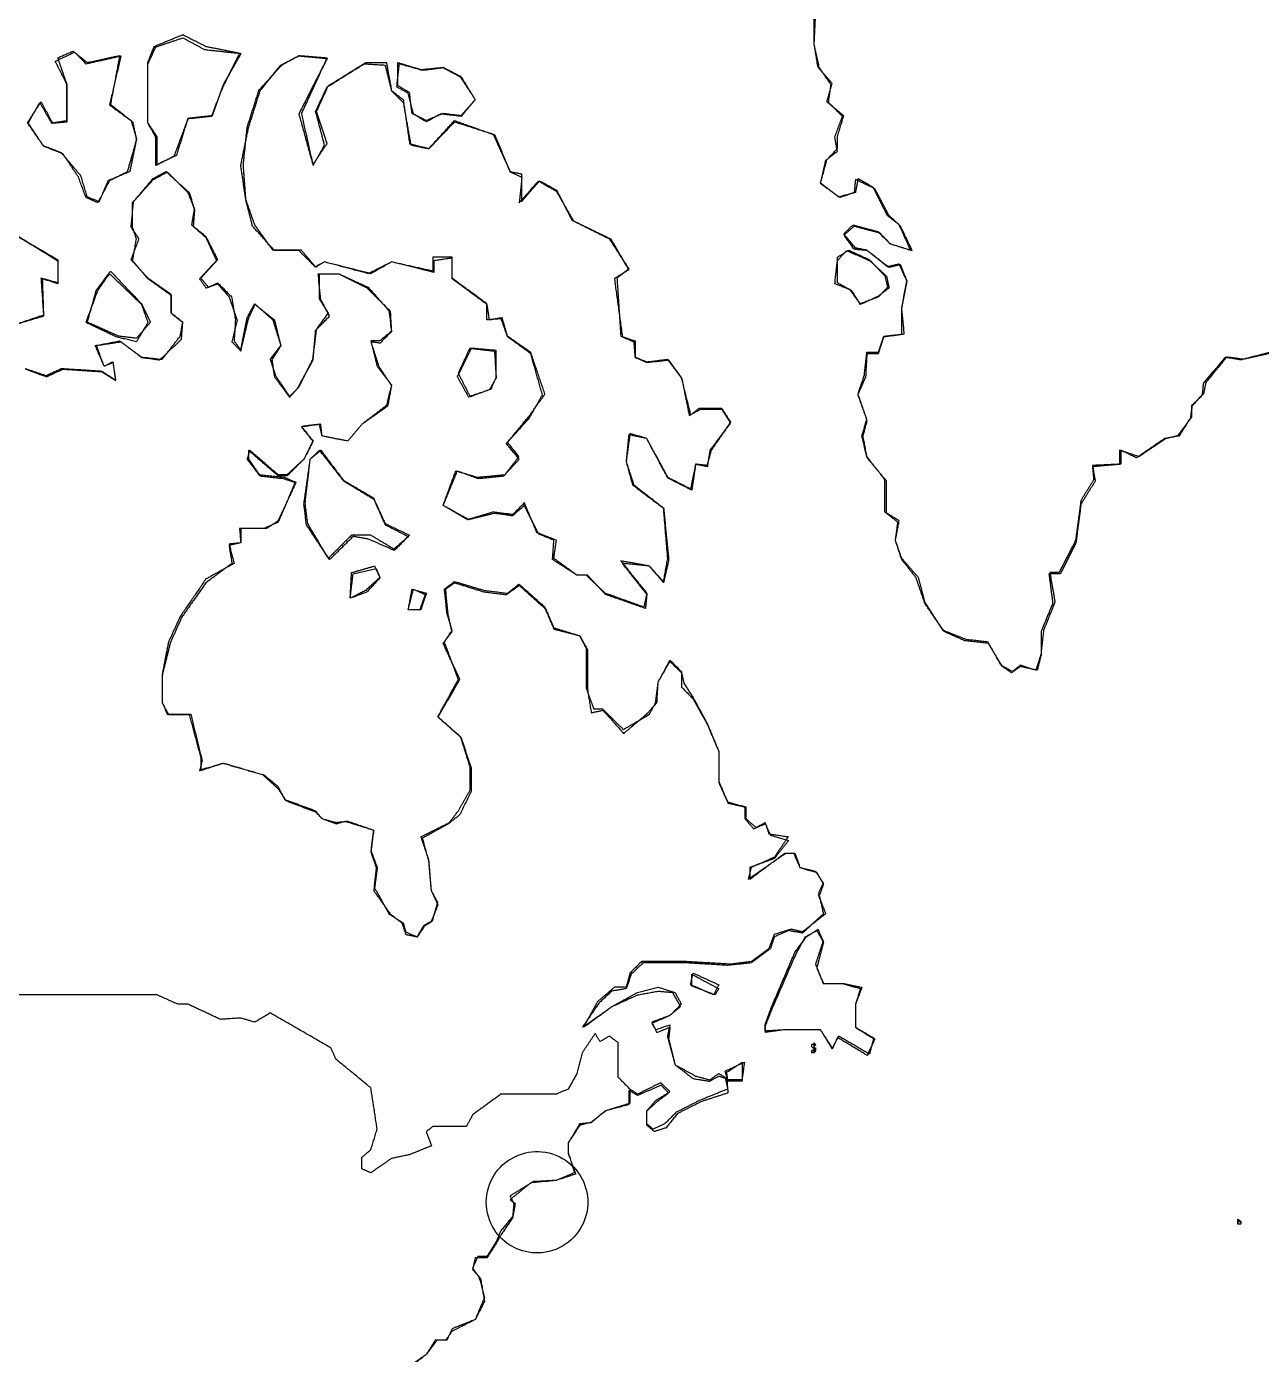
# Model space of a CAD drawing. Header units: millimetres. Extents: x 4 to 525, y -334 to -6.
# Drawn here: x 110.9 to 213.9, y -190 to -79.2 of the extents above; entities that cross this region are included whole.
import ezdxf

# ---------------------------------------------------------------- set-up
doc = ezdxf.new("R2010")
doc.units = ezdxf.units.MM
for name, color, linetype in [('B_4U1UN', 7, 'CONTINUOUS'), ('boundaries', 7, 'CONTINUOUS'), ('boundaries036', 7, 'CONTINUOUS'), ('boundaries037', 7, 'CONTINUOUS'), ('boundaries039', 7, 'CONTINUOUS'), ('boundaries042', 7, 'CONTINUOUS'), ('boundaries047', 7, 'CONTINUOUS'), ('boundaries050', 7, 'CONTINUOUS'), ('boundaries058', 7, 'CONTINUOUS'), ('boundaries062', 7, 'CONTINUOUS'), ('boundaries063', 7, 'CONTINUOUS'), ('boundaries074', 7, 'CONTINUOUS'), ('boundaries076', 7, 'CONTINUOUS'), ('boundaries080', 7, 'CONTINUOUS'), ('boundaries081', 7, 'CONTINUOUS'), ('boundaries155', 7, 'CONTINUOUS'), ('boundaries170', 7, 'CONTINUOUS'), ('boundaries182', 7, 'CONTINUOUS'), ('boundaries183', 7, 'CONTINUOUS'), ('boundaries202', 7, 'CONTINUOUS'), ('boundaries215', 7, 'CONTINUOUS'), ('boundaries229', 7, 'CONTINUOUS'), ('boundaries312', 7, 'CONTINUOUS'), ('mapOutline195', 7, 'CONTINUOUS'), ('mapOutline202', 7, 'CONTINUOUS'), ('mapOutline203', 7, 'CONTINUOUS'), ('mapOutline206', 7, 'CONTINUOUS'), ('mapOutline208', 7, 'CONTINUOUS'), ('mapOutline236', 7, 'CONTINUOUS'), ('mapOutline237', 7, 'CONTINUOUS'), ('mapOutline239', 7, 'CONTINUOUS'), ('mapOutline241', 7, 'CONTINUOUS'), ('mapOutline246', 7, 'CONTINUOUS'), ('mapOutline248', 7, 'CONTINUOUS'), ('mapOutline252', 7, 'CONTINUOUS'), ('mapOutline255', 7, 'CONTINUOUS'), ('mapOutline260', 7, 'CONTINUOUS'), ('mapOutline263', 7, 'CONTINUOUS'), ('mapOutline265', 7, 'CONTINUOUS'), ('mapOutline266', 7, 'CONTINUOUS'), ('mapOutline303', 7, 'CONTINUOUS')]:
    doc.layers.add(name, color=color, linetype=linetype)

msp = doc.modelspace()

# ---------------------------------------------------------------- linework, layer by layer
at = {"layer": 'B_4U1UN'}
msp.add_open_spline([(157.692, -177.271), (157.693, -176.662), (157.556, -175.964), (157.203, -175.297), (156.856, -174.631), (156.284, -174.01), (155.575, -173.605), (154.869, -173.193), (154.046, -173.008), (153.296, -173.041), (152.541, -173.069), (151.868, -173.299), (151.342, -173.605), (150.814, -173.908), (150.278, -174.376), (149.876, -175.015), (149.473, -175.648), (149.222, -176.454), (149.225, -177.271), (149.222, -178.088), (149.473, -178.893), (149.876, -179.527), (150.278, -180.166), (150.814, -180.634), (151.342, -180.937), (151.868, -181.242), (152.541, -181.473), (153.296, -181.501), (154.046, -181.534), (154.869, -181.348), (155.575, -180.937), (156.284, -180.531), (156.856, -179.911), (157.203, -179.245), (157.556, -178.578), (157.693, -177.88), (157.692, -177.271)], degree=3, knots=[0, 0, 0, 0, 0.523599, 0.523599, 0.523599, 1.0472, 1.0472, 1.0472, 1.5708, 1.5708, 1.5708, 2.0944, 2.0944, 2.0944, 2.61799, 2.61799, 2.61799, 3.14159, 3.14159, 3.14159, 3.66519, 3.66519, 3.66519, 4.18879, 4.18879, 4.18879, 4.71239, 4.71239, 4.71239, 5.23599, 5.23599, 5.23599, 5.75959, 5.75959, 5.75959, 6.28319, 6.28319, 6.28319, 6.28319], dxfattribs=at)
at = {"layer": 'boundaries'}
for points in [[(176.583, -80.6185), (176.689, -78.2902)], [(176.9, -82.55), (176.583, -80.6185)], [(178.091, -83.8994), (176.9, -82.55)], [(177.641, -85.434), (178.091, -83.8994)], [(179.044, -86.5981), (177.641, -85.434)], [(178.514, -88.3444), (179.044, -86.5981)], [(178.514, -89.3233), (178.514, -88.3444)], [(177.641, -90.2758), (178.514, -89.3233)], [(177.112, -92.2073), (177.641, -90.2758)], [(180.234, -91.8369), (180.023, -93.001)], [(181.531, -92.6042), (180.234, -91.8369)], [(178.62, -93.3715), (177.112, -92.2073)], [(180.023, -93.001), (178.62, -93.3715)], [(182.695, -94.9325), (181.531, -92.6042)], [(183.674, -95.6998), (182.695, -94.9325)], [(179.044, -96.4671), (179.811, -95.6998)], [(179.811, -95.6998), (181.954, -96.2819)], [(181.954, -96.2819), (182.906, -97.2608)], [(184.626, -97.8165), (183.674, -95.6998)], [(180.023, -97.6312), (179.044, -96.4671)], [(182.906, -97.2608), (184.626, -97.8165)], [(180.975, -97.8165), (180.023, -97.6312)], [(182.695, -99.1923), (180.975, -97.8165)], [(183.674, -98.9806), (182.695, -99.1923)], [(184.309, -100.356), (183.674, -98.9806)], [(183.885, -102.658), (184.309, -100.356)], [(184.097, -104.801), (183.885, -102.658)], [(181.954, -106.336), (182.377, -104.987)], [(182.377, -104.987), (184.097, -104.801)], [(180.763, -108.267), (180.975, -106.336)], [(180.975, -106.336), (181.954, -106.336)], [(214.63, -106.336), (212.381, -106.918)], [(210.979, -106.733), (209.259, -108.85)], [(212.381, -106.918), (210.979, -106.733)], [(180.234, -109.829), (180.763, -108.267)], [(209.259, -108.85), (209.047, -109.829)], [(180.975, -111.945), (180.234, -109.829)], [(209.047, -109.829), (208.068, -110.781)], [(208.068, -110.781), (208.068, -111.76)], [(208.068, -111.76), (206.878, -113.321)], [(180.552, -113.321), (180.975, -111.945)], [(180.975, -115.041), (180.552, -113.321)], [(205.925, -113.533), (203.676, -115.041)], [(206.878, -113.321), (205.925, -113.533)], [(182.483, -116.972), (180.975, -115.041)], [(203.676, -115.041), (202.062, -114.512)], [(202.062, -114.512), (202.062, -115.676)], [(202.062, -115.676), (199.787, -115.782)], [(199.787, -115.782), (199.893, -116.972)], [(182.483, -119.671), (182.483, -116.972)], [(199.893, -116.972), (198.834, -118.692)], [(183.674, -120.412), (182.483, -119.671)], [(198.834, -118.692), (198.385, -122.026)], [(183.356, -122.026), (183.674, -120.412)], [(183.885, -123.534), (183.356, -122.026)], [(198.385, -122.026), (197.009, -124.725)], [(185.288, -125.148), (183.885, -123.534)], [(185.817, -127.185), (185.288, -125.148)], [(197.009, -124.725), (196.241, -124.725)], [(196.241, -124.725), (196.665, -127.185)], [(187.325, -129.54), (185.817, -127.185)], [(196.665, -127.185), (195.712, -129.54)], [(189.256, -130.307), (187.325, -129.54)], [(195.712, -129.54), (195.501, -131.498)], [(191.082, -130.519), (189.256, -130.307)], [(192.167, -132.45), (191.082, -130.519)], [(195.501, -131.498), (195.077, -132.874)], [(193.119, -132.98), (192.167, -132.45)], [(193.781, -132.45), (193.119, -132.98)], [(195.077, -132.874), (193.781, -132.45)]]:
    msp.add_open_spline(points, degree=1, dxfattribs=at)
at = {"layer": 'boundaries036'}
for points in [[(120.994, -82.1531), (121.523, -80.8037)], [(121.523, -80.8037), (123.904, -79.8248)], [(123.904, -79.8248), (125.836, -80.8037)], [(125.836, -80.8037), (128.746, -81.3858)], [(128.746, -81.3858), (127.238, -84.0846)], [(120.994, -87.1802), (120.994, -82.1531)], [(127.238, -84.0846), (126.365, -86.5981)], [(121.761, -88.3444), (120.994, -87.1802)], [(124.328, -86.8098), (123.375, -89.9054)], [(126.365, -86.5981), (124.328, -86.8098)], [(121.761, -90.6727), (121.761, -88.3444)], [(123.375, -89.9054), (121.761, -90.6727)]]:
    msp.add_open_spline(points, degree=1, dxfattribs=at)
at = {"layer": 'boundaries037'}
for points in [[(113.48, -81.7562), (114.75, -81.2006)], [(114.221, -83.8994), (113.48, -81.7562)], [(114.75, -81.2006), (115.94, -82.1531)], [(115.94, -82.1531), (118.639, -81.571)], [(118.639, -81.571), (117.872, -85.6456)], [(114.221, -86.995), (114.221, -83.8994)], [(110.94, -87.1802), (112.077, -85.434)], [(112.077, -85.434), (113.03, -87.1802)], [(117.872, -85.6456), (119.592, -86.995)], [(112.289, -89.1117), (110.94, -87.1802)], [(113.03, -87.1802), (114.221, -86.995)], [(119.592, -86.995), (120.041, -88.5296)], [(120.041, -88.5296), (119.486, -91.2548)], [(113.797, -89.6937), (112.289, -89.1117)], [(115.411, -91.6252), (113.797, -89.6937)], [(115.94, -93.3715), (115.411, -91.6252)], [(119.486, -91.2548), (117.66, -92.0221)], [(117.66, -92.0221), (116.919, -93.7683)], [(116.919, -93.7683), (115.94, -93.3715)]]:
    msp.add_open_spline(points, degree=1, dxfattribs=at)
at = {"layer": 'boundaries039'}
for points in [[(132.186, -82.3383), (133.588, -81.571)], [(133.588, -81.571), (135.943, -81.7562)], [(135.943, -81.7562), (133.8, -86.4129)], [(130.254, -84.4815), (132.186, -82.3383)], [(136.049, -84.0846), (139.171, -82.1531)], [(139.171, -82.1531), (140.891, -82.1531)], [(140.891, -82.1531), (141.314, -84.4815)], [(135.07, -86.2277), (136.049, -84.0846)], [(129.275, -87.5771), (130.254, -84.4815)], [(141.314, -84.4815), (142.293, -85.2487)], [(142.293, -85.2487), (142.822, -88.9265)], [(133.8, -86.4129), (134.752, -90.6727)], [(135.943, -88.9265), (135.07, -86.2277)], [(144.436, -89.3233), (146.579, -86.995)], [(146.579, -86.995), (149.807, -88.1592)], [(128.958, -90.6727), (129.275, -87.5771)], [(149.807, -88.1592), (151.209, -91.2548)], [(134.752, -90.6727), (135.943, -88.9265)], [(142.822, -88.9265), (144.436, -89.3233)], [(129.17, -93.5831), (128.958, -90.6727)], [(151.209, -91.2548), (152.162, -91.44)], [(152.162, -91.44), (152.162, -93.7683)], [(152.162, -93.7683), (153.67, -92.0221)], [(153.67, -92.0221), (155.072, -92.7894)], [(155.072, -92.7894), (156.369, -95.3029)], [(129.91, -95.6998), (129.17, -93.5831)], [(156.369, -95.3029), (159.491, -96.864)], [(131.419, -97.8165), (129.91, -95.6998)], [(159.491, -96.864), (161.105, -99.3775)], [(133.8, -97.8165), (131.419, -97.8165)], [(134.964, -99.1923), (133.8, -97.8165)], [(146.368, -98.3985), (144.754, -98.3985)], [(144.754, -98.3985), (144.754, -99.5627)], [(146.367, -100.145), (146.367, -98.3985)], [(135.731, -98.7954), (134.964, -99.1923)], [(139.594, -99.7744), (135.731, -98.7954)], [(141.314, -98.7954), (139.594, -99.7744)], [(144.754, -99.5627), (141.314, -98.7954)], [(161.105, -99.3775), (160.126, -100.145)], [(149.278, -102.288), (146.367, -100.145)], [(160.126, -100.145), (160.443, -104.987)], [(149.49, -103.637), (149.278, -102.288)], [(150.548, -103.452), (149.49, -103.637)], [(150.998, -104.987), (150.548, -103.452)], [(152.929, -106.336), (150.998, -104.987)], [(160.443, -104.987), (161.634, -105.384)], [(154.12, -109.829), (152.929, -106.336)], [(161.634, -105.384), (161.634, -106.733)], [(161.634, -106.733), (162.613, -107.13)], [(162.613, -107.13), (164.333, -106.918)], [(164.333, -106.918), (165.497, -108.479)], [(165.497, -108.479), (166.264, -111.575)], [(152.717, -111.76), (154.12, -109.829)], [(150.998, -113.85), (152.717, -111.76)], [(166.264, -111.575), (167.005, -110.993)], [(167.005, -110.993), (168.831, -110.993)], [(168.831, -110.993), (169.598, -112.157)], [(169.598, -112.157), (167.984, -114.512)], [(151.95, -115.041), (150.998, -113.85)], [(161.211, -113.109), (160.893, -115.464)], [(162.613, -113.533), (161.211, -113.109)], [(164.333, -116.761), (162.613, -113.533)], [(150.786, -116.549), (151.95, -115.041)], [(167.984, -114.512), (167.64, -115.782)], [(145.627, -119.115), (146.685, -116.231)], [(146.685, -116.231), (148.511, -116.761)], [(160.893, -115.464), (161.422, -117.396)], [(166.688, -115.676), (166.264, -117.74)], [(167.64, -115.782), (166.688, -115.676)], [(148.511, -116.761), (150.786, -116.549)], [(161.422, -117.396), (163.989, -119.327)], [(166.264, -117.74), (164.333, -116.761)], [(147.664, -120.306), (145.627, -119.115)], [(149.807, -119.671), (147.664, -120.306)], [(151.421, -119.883), (149.807, -119.671)], [(152.4, -118.904), (151.421, -119.883)], [(153.458, -121.391), (152.4, -118.904)], [(163.989, -119.327), (164.333, -123.534)], [(155.072, -122.026), (153.458, -121.391)], [(154.861, -123.534), (155.072, -122.026)], [(156.792, -124.936), (154.861, -123.534)], [(162.825, -124.169), (160.443, -123.746)], [(160.443, -123.746), (162.613, -126.444)], [(164.333, -123.534), (163.989, -125.465)], [(157.559, -124.936), (156.792, -124.936)], [(159.147, -126.444), (157.559, -124.936)], [(163.989, -125.465), (162.825, -124.169)], [(162.375, -127.609), (159.147, -126.444)], [(162.613, -126.444), (162.375, -127.609)]]:
    msp.add_open_spline(points, degree=1, dxfattribs=at)
at = {"layer": 'boundaries042'}
for points in [[(141.843, -82.1531), (143.775, -82.7352)], [(141.843, -84.0846), (141.843, -82.1531)], [(143.775, -82.7352), (145.627, -82.55)], [(145.627, -82.55), (147.108, -83.3173)], [(142.822, -84.6667), (141.843, -84.0846)], [(147.108, -83.3173), (148.299, -85.2487)], [(143.034, -86.4129), (142.822, -84.6667)], [(148.299, -85.2487), (147.108, -86.5981)], [(144.224, -86.995), (143.034, -86.4129)], [(145.627, -86.4129), (144.224, -86.995)], [(147.108, -86.5981), (145.627, -86.4129)]]:
    msp.add_open_spline(points, degree=1, dxfattribs=at)
at = {"layer": 'boundaries047'}
for points in [[(109.194, -96.0967), (113.48, -98.6102)], [(113.48, -98.6102), (113.48, -100.542)], [(113.48, -100.542), (112.077, -100.145)], [(112.077, -100.145), (112.289, -103.24)], [(112.289, -103.24), (109.987, -104.008)]]:
    msp.add_open_spline(points, degree=1, dxfattribs=at)
at = {"layer": 'boundaries050'}
for points in [[(119.803, -93.7683), (121.417, -91.8369)], [(121.417, -91.8369), (122.502, -91.2548)], [(122.502, -91.2548), (124.434, -93.001)], [(124.434, -93.001), (124.857, -94.3504)], [(119.592, -95.885), (119.803, -93.7683)], [(124.857, -94.3504), (124.645, -95.6998)], [(120.253, -96.864), (119.592, -95.885)], [(124.645, -95.6998), (125.836, -96.6788)], [(119.592, -98.6102), (120.253, -96.864)], [(125.836, -96.6788), (126.815, -98.6102)], [(120.994, -100.145), (119.592, -98.6102)], [(126.815, -98.6102), (125.412, -100.145)], [(122.925, -101.494), (120.994, -100.145)], [(122.925, -103.055), (122.925, -101.494)], [(123.904, -103.823), (122.925, -103.055)], [(123.693, -104.987), (123.904, -103.823)], [(122.185, -106.918), (123.693, -104.987)], [(116.708, -105.754), (118.639, -105.384)], [(117.343, -107.5), (116.708, -105.754)], [(118.639, -105.384), (120.465, -106.733)], [(118.084, -107.13), (117.343, -107.5)], [(118.322, -108.664), (118.084, -107.13)], [(120.465, -106.733), (122.185, -106.918)], [(110.755, -107.685), (112.501, -108.268)], [(112.501, -108.268), (113.797, -107.685)], [(113.797, -107.685), (117.131, -107.897)], [(117.131, -107.897), (118.322, -108.664)]]:
    msp.add_open_spline(points, degree=1, dxfattribs=at)
at = {"layer": 'boundaries058'}
for points in [[(178.514, -98.3985), (179.467, -97.8165)], [(178.514, -100.542), (178.514, -98.3985)], [(179.467, -97.8165), (181.187, -98.6102)], [(181.187, -98.6102), (182.483, -99.9596)], [(179.573, -101.124), (178.514, -100.542)], [(182.483, -99.9596), (182.695, -100.912)], [(180.446, -102.288), (179.573, -101.124)], [(181.954, -101.706), (180.446, -102.288)], [(182.695, -100.912), (181.954, -101.706)]]:
    msp.add_open_spline(points, degree=1, dxfattribs=at)
at = {"layer": 'boundaries062'}
for points in [[(116.708, -101.124), (117.872, -99.5627)], [(117.872, -99.5627), (120.465, -102.288)], [(115.94, -103.823), (116.708, -101.124)], [(120.465, -102.288), (121.206, -103.823)], [(118.533, -104.987), (115.94, -103.823)], [(121.206, -103.823), (120.041, -105.172)], [(120.041, -105.172), (118.533, -104.987)]]:
    msp.add_open_spline(points, degree=1, dxfattribs=at)
at = {"layer": 'boundaries063'}
for points in [[(125.412, -100.145), (126.047, -100.912)], [(126.047, -100.912), (126.815, -100.542)], [(126.815, -100.542), (127.979, -101.706)], [(135.308, -101.891), (135.308, -99.7744)], [(135.308, -99.7744), (136.895, -99.7744)], [(136.895, -99.7744), (139.382, -100.912)], [(127.979, -101.706), (128.296, -103.637)], [(136.049, -103.055), (135.308, -101.891)], [(139.382, -100.912), (141.102, -102.87)], [(129.275, -103.452), (129.91, -102.288)], [(129.91, -102.288), (131.419, -103.637)], [(135.07, -104.405), (136.049, -103.055)], [(141.102, -102.87), (141.314, -104.59)], [(128.296, -103.637), (128.191, -105.384)], [(128.746, -106.151), (129.275, -103.452)], [(131.419, -103.637), (132.08, -105.754)], [(134.752, -106.918), (135.07, -104.405)], [(141.314, -104.59), (140.335, -105.384)], [(128.191, -105.384), (128.746, -106.151)], [(132.08, -105.754), (131.207, -106.918)], [(140.335, -105.384), (139.594, -105.384)], [(139.594, -105.384), (140.123, -107.5)], [(131.207, -106.918), (131.63, -108.268)], [(133.588, -109.246), (134.752, -106.918)], [(131.63, -108.268), (132.821, -110.014)], [(140.123, -107.5), (141.314, -109.061)], [(132.821, -110.014), (133.588, -109.246)], [(141.314, -109.061), (140.891, -110.781)], [(140.891, -110.781), (138.853, -112.342)], [(135.308, -112.342), (133.8, -112.527)], [(133.8, -112.527), (134.752, -113.744)], [(135.52, -113.321), (135.308, -112.342)], [(138.853, -112.342), (137.663, -113.744)], [(134.752, -113.744), (134.011, -115.253)], [(137.663, -113.744), (135.52, -113.321)], [(129.487, -114.512), (129.275, -115.253)], [(129.275, -115.253), (130.254, -116.549)], [(131.842, -116.549), (129.487, -114.512)], [(134.011, -115.253), (132.609, -116.549)], [(130.254, -116.549), (132.397, -116.761)], [(132.609, -116.549), (131.842, -116.549)], [(133.35, -117.184), (131.842, -120.412)], [(132.397, -116.761), (133.35, -117.184)], [(131.842, -120.412), (130.889, -121.047)], [(130.889, -121.047), (128.746, -121.047)], [(128.746, -121.047), (128.746, -122.238)], [(128.746, -122.238), (127.767, -122.343)], [(127.767, -122.343), (128.191, -123.957)], [(128.191, -123.957), (125.836, -125.254)], [(125.836, -125.254), (123.693, -128.376)], [(145.733, -126.1), (146.579, -125.465)], [(145.944, -128.058), (145.733, -126.1)], [(146.579, -125.465), (149.066, -126.206)], [(149.066, -126.206), (150.998, -126.444)], [(150.998, -126.444), (151.95, -125.677)], [(151.95, -125.677), (154.12, -127.609)], [(123.693, -128.376), (122.714, -130.519)], [(146.368, -129.54), (145.944, -128.058)], [(154.12, -127.609), (154.861, -129.328)], [(145.733, -130.519), (146.368, -129.54)], [(154.861, -129.328), (157.004, -129.99)], [(122.714, -130.519), (122.185, -133.218)], [(146.897, -133.641), (145.733, -130.519)], [(157.004, -129.99), (157.559, -131.048)], [(157.559, -131.048), (157.559, -134.382)], [(163.565, -133.853), (164.544, -132.027)], [(164.544, -132.027), (165.497, -132.98)], [(165.497, -132.98), (165.709, -133.959)], [(122.185, -133.218), (122.185, -135.573)], [(145.177, -136.763), (146.897, -133.641)], [(163.354, -135.573), (163.565, -133.853)], [(165.709, -133.959), (166.476, -135.149)], [(157.559, -134.382), (158.194, -136.102)], [(166.476, -135.149), (167.64, -137.292)], [(122.185, -135.573), (122.714, -136.551)], [(158.194, -136.102), (158.935, -136.102)], [(158.935, -136.102), (160.655, -137.821)], [(162.825, -136.551), (163.354, -135.573)], [(122.714, -136.551), (124.434, -136.551)], [(124.434, -136.551), (125.412, -140.203)], [(147.108, -138.483), (145.177, -136.763)], [(160.655, -137.821), (162.825, -136.551)], [(167.64, -137.292), (168.619, -139.647)], [(147.876, -140.944), (147.108, -138.483)], [(125.412, -140.203), (125.412, -141.155)], [(125.412, -141.155), (127.344, -140.626)], [(127.344, -140.626), (130.678, -141.605)], [(168.619, -139.647), (168.619, -142.134)], [(130.678, -141.605), (131.842, -142.558)], [(147.876, -142.875), (147.876, -140.944)], [(131.842, -142.558), (132.397, -143.642)], [(146.897, -144.595), (147.876, -142.875)], [(168.619, -142.134), (169.36, -143.854)], [(132.397, -143.642), (134.964, -144.595)], [(169.36, -143.854), (170.868, -144.277)], [(134.964, -144.595), (135.52, -145.256)], [(146.156, -145.574), (146.897, -144.595)], [(170.868, -144.277), (170.868, -145.256)], [(135.52, -145.256), (136.684, -145.574)], [(136.684, -145.574), (137.663, -145.468)], [(137.663, -145.468), (139.806, -146.209)], [(139.806, -146.209), (139.594, -147.929)], [(143.775, -146.764), (146.156, -145.574)], [(170.868, -145.256), (171.741, -145.997)], [(171.741, -145.997), (172.482, -145.574)], [(172.482, -145.574), (172.799, -146.526)], [(144.436, -148.696), (143.775, -146.764)], [(172.799, -146.526), (174.413, -146.764)], [(174.413, -146.764), (173.249, -148.484)], [(139.594, -147.929), (140.123, -149.331)], [(171.08, -150.31), (174.202, -148.14)], [(173.249, -148.484), (171.318, -149.331)], [(174.202, -148.14), (174.969, -148.14)], [(174.969, -148.14), (175.392, -149.331)], [(140.123, -149.331), (139.912, -151.051)], [(144.648, -151.262), (144.436, -148.696)], [(171.318, -149.331), (171.08, -150.31)], [(175.392, -149.331), (176.689, -149.648)], [(176.689, -149.648), (177.324, -150.627)], [(177.324, -150.627), (176.9, -151.58)], [(139.912, -151.051), (141.102, -153.194)], [(145.177, -152.241), (144.648, -151.262)], [(176.9, -151.58), (177.535, -153.194)], [(144.754, -153.749), (145.177, -152.241)], [(141.102, -153.194), (142.293, -153.961)], [(142.293, -153.961), (142.505, -154.702)], [(144.013, -154.173), (144.754, -153.749)], [(177.535, -153.194), (175.604, -154.702)], [(142.505, -154.702), (143.457, -155.125)], [(143.457, -155.125), (144.013, -154.173)], [(173.249, -154.914), (172.799, -156.104)], [(174.651, -154.49), (173.249, -154.914)], [(175.604, -154.702), (174.651, -154.49)], [(172.799, -156.104), (171.318, -157.189)], [(162.163, -157.189), (161.211, -158.141)], [(165.92, -157.189), (162.163, -157.189)], [(169.598, -157.401), (165.92, -157.189)], [(171.318, -157.189), (169.598, -157.401)], [(161.211, -158.141), (160.893, -159.332)], [(159.914, -159.332), (158.512, -160.523)], [(160.893, -159.332), (159.914, -159.332)], [(161.846, -159.755), (163.565, -159.332)], [(163.565, -159.332), (164.968, -159.755)], [(158.512, -160.523), (157.321, -162.666)], [(159.702, -160.946), (161.846, -159.755)], [(164.968, -159.755), (165.497, -160.734)], [(157.321, -162.666), (159.702, -160.946)], [(164.544, -161.687), (163.036, -162.243)], [(165.497, -160.734), (164.544, -161.687)], [(163.036, -162.243), (163.354, -162.878)], [(163.354, -162.878), (164.544, -162.454)], [(164.544, -162.454), (164.333, -163.407)], [(164.333, -163.407), (164.968, -165.788)], [(164.968, -165.788), (166.687, -166.74)], [(163.777, -167.296), (161.846, -168.249)], [(164.544, -168.037), (163.777, -167.296)], [(166.687, -166.74), (167.878, -167.058)], [(167.878, -167.058), (168.619, -166.529)], [(168.619, -166.529), (169.148, -166.846)], [(169.148, -166.846), (169.36, -167.825)], [(161.846, -168.249), (161.211, -167.825)], [(163.354, -168.778), (164.544, -168.037)], [(169.36, -167.825), (167.005, -168.778)], [(162.613, -169.651), (163.354, -168.778)], [(167.005, -168.778), (165.074, -169.757)], [(162.613, -170.736), (162.613, -169.651)], [(165.074, -169.757), (164.095, -170.736)], [(163.142, -171.159), (162.613, -170.736)], [(164.095, -170.736), (163.142, -171.159)]]:
    msp.add_open_spline(points, degree=1, dxfattribs=at)
at = {"layer": 'boundaries074'}
for points in [[(146.897, -108.082), (147.876, -105.966)], [(147.876, -105.966), (150.019, -106.151)], [(150.019, -106.151), (150.019, -108.479)], [(147.876, -110.014), (146.897, -108.082)], [(150.019, -108.479), (149.595, -109.432)], [(149.595, -109.432), (147.876, -110.014)]]:
    msp.add_open_spline(points, degree=1, dxfattribs=at)
at = {"layer": 'boundaries076'}
for points in [[(134.117, -118.904), (134.541, -115.252)], [(134.541, -115.252), (135.308, -114.512)], [(135.308, -114.512), (137.239, -116.972)], [(137.239, -116.972), (139.806, -118.48)], [(139.806, -118.48), (140.785, -120.624)], [(134.329, -120.624), (134.117, -118.904)], [(136.049, -123.534), (134.329, -120.624)], [(140.785, -120.624), (142.822, -121.602)], [(137.98, -121.602), (136.049, -123.534)], [(139.594, -121.602), (137.98, -121.602)], [(141.526, -122.767), (139.594, -121.602)], [(142.822, -121.602), (141.526, -122.767)]]:
    msp.add_open_spline(points, degree=1, dxfattribs=at)
at = {"layer": 'boundaries080'}
for points in [[(137.874, -126.868), (137.98, -124.725)], [(137.98, -124.725), (139.912, -124.169)], [(140.335, -125.148), (139.171, -126.206)], [(139.912, -124.169), (140.335, -125.148)], [(139.171, -126.206), (137.874, -126.868)]]:
    msp.add_open_spline(points, degree=1, dxfattribs=at)
at = {"layer": 'boundaries081'}
for points in [[(142.716, -127.82), (143.034, -126.1)], [(143.034, -126.1), (144.224, -126.444)], [(144.224, -126.444), (143.775, -127.82)], [(143.775, -127.82), (142.716, -127.82)]]:
    msp.add_open_spline(points, degree=1, dxfattribs=at)
at = {"layer": 'boundaries155'}
for points in [[(174.969, -156.422), (175.921, -155.125)], [(175.921, -155.125), (176.9, -154.49)], [(176.9, -154.49), (177.324, -155.469)], [(177.324, -155.469), (176.689, -157.401)], [(173.037, -160.946), (174.969, -156.422)], [(176.689, -157.401), (177.324, -159.015)], [(177.324, -159.015), (179.044, -159.015)], [(179.044, -159.015), (180.552, -159.332)], [(180.552, -159.332), (180.022, -160.734)], [(172.482, -162.454), (173.037, -160.946)], [(180.023, -160.734), (180.023, -162.666)], [(172.482, -162.983), (172.482, -162.454)], [(174.202, -162.877), (172.482, -162.983)], [(177.112, -162.877), (174.202, -162.877)], [(178.091, -164.386), (177.112, -162.877)], [(180.023, -162.666), (181.531, -163.618)], [(178.62, -163.407), (178.091, -164.386)], [(181.187, -164.915), (178.62, -163.407)], [(181.531, -163.618), (181.187, -164.915)]]:
    msp.add_open_spline(points, degree=1, dxfattribs=at)
at = {"layer": 'boundaries170'}
for points in [[(166.264, -159.12), (166.476, -158.141)], [(166.476, -158.141), (168.619, -159.12)], [(168.196, -159.967), (166.264, -159.12)], [(168.619, -159.12), (168.196, -159.967)]]:
    msp.add_open_spline(points, degree=1, dxfattribs=at)
at = {"layer": 'boundaries182'}
for points in [[(123.481, -160.734), (121.761, -159.967)], [(124.328, -160.734), (123.481, -160.734)], [(127.026, -162.004), (124.328, -160.734)], [(131.207, -161.475), (129.91, -162.243)], [(136.26, -164.386), (131.207, -161.475)], [(128.746, -161.899), (127.026, -162.004)], [(129.91, -162.243), (128.746, -161.899)], [(158.3, -163.195), (157.215, -164.809)], [(158.724, -163.856), (158.3, -163.195)], [(159.491, -163.407), (158.724, -163.856)], [(160.232, -163.962), (159.491, -163.407)], [(160.232, -166.846), (160.232, -163.962)], [(136.684, -165.338), (136.26, -164.386)], [(157.215, -164.809), (156.792, -166.529)], [(139.594, -167.719), (136.684, -165.338)], [(156.792, -166.529), (156.051, -167.825)], [(161.211, -167.825), (160.232, -166.846)], [(140.123, -171.159), (139.594, -167.719)], [(150.442, -168.249), (148.087, -169.968)], [(155.072, -168.249), (150.442, -168.249)], [(156.051, -167.825), (155.072, -168.249)], [(148.087, -169.968), (147.558, -170.947)], [(139.594, -172.879), (140.123, -171.159)], [(144.754, -170.947), (144.224, -171.371)], [(144.224, -171.371), (144.648, -172.561)], [(147.558, -170.947), (144.754, -170.947)], [(138.853, -173.514), (139.594, -172.879)], [(144.648, -172.561), (142.822, -173.302)], [(138.853, -174.493), (138.853, -173.514)], [(141.314, -173.62), (139.594, -174.81)], [(142.822, -173.302), (141.314, -173.62)], [(139.594, -174.81), (138.853, -174.493)]]:
    msp.add_open_spline(points, degree=1, dxfattribs=at)
at = {"layer": 'boundaries183'}
msp.add_open_spline([(121.761, -159.967), (82.6823, -159.967)], degree=1, dxfattribs=at)
at = {"layer": 'boundaries202'}
for points in [[(176.583, -163.962), (176.689, -164.174)], [(176.583, -164.174), (176.583, -163.962)], [(176.583, -164.597), (176.371, -164.597)], [(176.371, -164.597), (176.583, -164.597)], [(176.689, -164.174), (176.583, -164.174)], [(176.583, -164.174), (176.583, -164.386)], [(176.583, -164.386), (176.583, -164.174)], [(176.583, -164.386), (176.689, -164.386)], [(176.583, -164.597), (176.583, -164.386)], [(176.689, -164.597), (176.583, -164.809)], [(176.583, -164.809), (176.583, -164.597)], [(176.689, -164.386), (176.689, -164.597)]]:
    msp.add_open_spline(points, degree=1, dxfattribs=at)
at = {"layer": 'boundaries215'}
for points in [[(169.148, -166.317), (170.762, -165.576)], [(170.762, -165.576), (170.55, -167.058)], [(169.36, -167.058), (169.148, -166.317)], [(170.55, -167.058), (169.36, -167.058)]]:
    msp.add_open_spline(points, degree=1, dxfattribs=at)
at = {"layer": 'boundaries229'}
for points in [[(161.211, -167.825), (161.211, -169.016)], [(161.211, -169.016), (159.147, -169.651)], [(157.983, -170.63), (157.004, -170.736)], [(159.147, -169.651), (157.983, -170.63)], [(157.004, -170.736), (156.051, -172.35)], [(156.051, -172.35), (156.051, -173.09)], [(156.051, -173.09), (156.58, -174.81)], [(156.58, -174.81), (155.072, -175.445)], [(153.141, -175.551), (151.209, -176.742)], [(155.072, -175.445), (153.141, -175.551)], [(151.209, -176.742), (151.527, -177.377)], [(151.527, -177.377), (151.421, -178.461)], [(151.421, -178.461), (150.442, -179.652)], [(150.019, -180.605), (149.278, -181.795)], [(150.442, -179.652), (150.019, -180.605)], [(148.511, -181.795), (148.087, -182.774)], [(148.087, -182.774), (148.616, -183.515)], [(149.278, -181.795), (148.511, -181.795)], [(148.616, -183.515), (149.066, -185.235)], [(149.066, -185.235), (148.299, -187.06)], [(148.299, -187.06), (146.368, -187.828)], [(146.368, -187.828), (145.944, -188.78)], [(144.965, -188.78), (144.224, -189.971)], [(145.944, -188.78), (144.965, -188.78)], [(144.224, -189.971), (141.843, -191.691)]]:
    msp.add_open_spline(points, degree=1, dxfattribs=at)
at = {"layer": 'boundaries312'}
for points in [[(211.931, -178.885), (211.931, -178.673)], [(211.931, -178.673), (212.169, -178.885)], [(211.931, -179.096), (211.931, -178.885)], [(212.169, -179.096), (211.931, -179.096)], [(212.169, -178.885), (212.169, -179.096)]]:
    msp.add_open_spline(points, degree=1, dxfattribs=at)
at = {"layer": 'mapOutline195'}
for points in [[(211.958, -178.991), (211.958, -178.779)], [(211.958, -178.779), (212.169, -178.991)], [(211.958, -179.096), (211.958, -178.991)], [(212.169, -179.096), (211.958, -179.096)], [(212.169, -178.991), (212.169, -179.096)]]:
    msp.add_open_spline(points, degree=1, dxfattribs=at)
at = {"layer": 'mapOutline202'}
for points in [[(169.28, -166.423), (170.577, -165.576)], [(170.577, -165.576), (170.577, -167.164)], [(169.386, -167.164), (169.28, -166.423)], [(170.577, -167.164), (169.386, -167.164)]]:
    msp.add_open_spline(points, degree=1, dxfattribs=at)
at = {"layer": 'mapOutline203'}
for points in [[(176.371, -164.28), (176.371, -164.068)], [(176.371, -164.068), (176.583, -164.068)], [(176.583, -164.491), (176.371, -164.28)], [(176.371, -164.809), (176.371, -164.597)], [(176.371, -164.597), (176.583, -164.597)], [(176.583, -164.809), (176.371, -164.809)], [(176.583, -164.068), (176.583, -164.28)], [(176.583, -164.28), (176.583, -164.491)], [(176.583, -164.491), (176.583, -164.28)], [(176.583, -164.28), (176.583, -164.491)], [(176.583, -164.491), (176.583, -164.597)], [(176.583, -164.597), (176.583, -164.491)], [(176.583, -164.597), (176.583, -164.809)]]:
    msp.add_open_spline(points, degree=1, dxfattribs=at)
at = {"layer": 'mapOutline206'}
for points in [[(166.37, -159.226), (166.37, -158.247)], [(166.37, -158.247), (168.619, -159.438)], [(168.301, -159.967), (166.37, -159.226)], [(168.619, -159.438), (168.301, -159.967)]]:
    msp.add_open_spline(points, degree=1, dxfattribs=at)
at = {"layer": 'mapOutline208'}
for points in [[(175.075, -156.527), (175.842, -155.125)], [(175.842, -155.125), (176.795, -154.596)], [(176.795, -154.596), (177.35, -155.575)], [(177.35, -155.575), (176.795, -157.718)], [(173.143, -160.946), (175.075, -156.527)], [(176.795, -157.718), (177.35, -159.015)], [(177.35, -159.015), (178.938, -159.015)], [(178.938, -159.015), (180.446, -159.438)], [(180.446, -159.438), (180.023, -160.734)], [(172.508, -162.56), (173.143, -160.946)], [(180.023, -160.734), (180.023, -162.666)], [(172.508, -163.089), (172.508, -162.56)], [(174.122, -162.877), (172.508, -163.089)], [(177.112, -162.877), (174.122, -162.877)], [(178.091, -164.491), (177.112, -162.877)], [(180.023, -162.666), (181.636, -163.618)], [(178.514, -163.512), (178.091, -164.491)], [(181.001, -165.021), (178.514, -163.512)], [(181.636, -163.618), (181.001, -165.021)]]:
    msp.add_open_spline(points, degree=1, dxfattribs=at)
at = {"layer": 'mapOutline236'}
for points in [[(142.716, -127.82), (143.14, -126.1)], [(143.14, -126.1), (144.119, -126.55)], [(144.119, -126.55), (143.695, -127.82)], [(143.695, -127.82), (142.716, -127.82)]]:
    msp.add_open_spline(points, degree=1, dxfattribs=at)
at = {"layer": 'mapOutline237'}
for points in [[(137.874, -126.868), (138.113, -124.83)], [(138.113, -124.83), (140.044, -124.381)], [(140.361, -125.148), (139.277, -126.339)], [(140.044, -124.381), (140.361, -125.148)], [(139.277, -126.339), (137.874, -126.868)]]:
    msp.add_open_spline(points, degree=1, dxfattribs=at)
at = {"layer": 'mapOutline239'}
for points in [[(134.011, -119.01), (134.541, -115.252)], [(134.541, -115.252), (135.414, -114.512)], [(135.414, -114.512), (137.345, -117.078)], [(137.345, -117.078), (139.832, -118.586)], [(134.223, -120.729), (134.011, -119.01)], [(139.832, -118.586), (140.785, -120.729)], [(136.155, -123.64), (134.223, -120.729)], [(140.785, -120.729), (142.716, -121.708)], [(138.112, -121.708), (136.155, -123.64)], [(139.382, -121.92), (138.112, -121.708)], [(142.716, -121.708), (141.552, -122.873)], [(141.552, -122.873), (139.382, -121.92)]]:
    msp.add_open_spline(points, degree=1, dxfattribs=at)
at = {"layer": 'mapOutline241'}
for points in [[(146.817, -108.373), (147.981, -106.019)], [(147.981, -106.019), (149.913, -106.23)], [(149.913, -106.23), (150.045, -108.479)], [(147.77, -110.093), (146.817, -108.373)], [(150.045, -108.479), (149.49, -109.458)], [(149.49, -109.458), (147.77, -110.093)]]:
    msp.add_open_spline(points, degree=1, dxfattribs=at)
at = {"layer": 'mapOutline246'}
for points in [[(116.814, -101.177), (117.792, -99.7744)], [(117.792, -99.7744), (120.465, -102.341)], [(115.835, -103.849), (116.814, -101.177)], [(120.465, -102.341), (120.994, -103.849)], [(118.322, -105.04), (115.835, -103.849)], [(120.994, -103.849), (120.041, -105.463)], [(120.041, -105.463), (118.322, -105.04)]]:
    msp.add_open_spline(points, degree=1, dxfattribs=at)
at = {"layer": 'mapOutline248'}
for points in [[(178.514, -98.6896), (179.282, -97.8429)], [(179.282, -97.8429), (181.213, -98.6896)], [(178.303, -100.621), (178.514, -98.6896)], [(181.213, -98.6896), (182.615, -99.986)], [(179.705, -101.177), (178.303, -100.621)], [(182.615, -99.986), (182.827, -100.965)], [(180.446, -102.341), (179.705, -101.177)], [(181.848, -101.706), (180.446, -102.341)], [(182.827, -100.965), (181.848, -101.706)]]:
    msp.add_open_spline(points, degree=1, dxfattribs=at)
at = {"layer": 'mapOutline252'}
for points in [[(119.724, -93.8477), (121.444, -91.9162)], [(121.444, -91.9162), (122.608, -91.2812)], [(122.608, -91.2812), (124.328, -93.001)], [(124.328, -93.001), (124.883, -94.4033)], [(119.724, -95.9115), (119.724, -93.8477)], [(124.883, -94.4033), (124.778, -95.8056)], [(120.041, -96.864), (119.724, -95.9115)], [(124.778, -95.8056), (125.836, -96.7581)], [(119.724, -98.6896), (120.041, -96.864)], [(125.836, -96.7581), (126.709, -98.6896)], [(120.994, -100.198), (119.724, -98.6896)], [(126.709, -98.6896), (125.307, -100.198)], [(122.952, -101.6), (120.994, -100.198)], [(125.307, -100.198), (125.836, -100.965)], [(125.836, -100.965), (126.815, -100.621)], [(126.815, -100.621), (127.767, -101.706)], [(135.414, -101.917), (135.202, -99.7744)], [(135.202, -99.7744), (136.922, -99.7744)], [(136.922, -99.7744), (139.277, -100.965)], [(122.952, -103.108), (122.952, -101.6)], [(127.767, -101.706), (128.429, -103.637)], [(136.155, -103.32), (135.414, -101.917)], [(139.277, -100.965), (141.208, -102.896)], [(129.381, -103.531), (129.937, -102.341)], [(129.937, -102.341), (131.551, -103.637)], [(141.208, -102.896), (141.314, -104.616)], [(123.904, -103.849), (122.952, -103.108)], [(123.799, -105.251), (123.904, -103.849)], [(128.429, -103.637), (128.005, -105.463)], [(128.746, -106.23), (129.381, -103.531)], [(131.551, -103.637), (132.08, -105.78)], [(134.99, -104.51), (136.155, -103.32)], [(121.973, -106.971), (123.799, -105.251)], [(134.779, -106.971), (134.99, -104.51)], [(141.314, -104.616), (140.361, -105.569)], [(116.602, -105.78), (118.745, -105.463)], [(117.343, -107.5), (116.602, -105.78)], [(118.745, -105.463), (120.465, -106.759)], [(128.005, -105.463), (128.746, -106.23)], [(132.08, -105.78), (131.339, -106.971)], [(140.361, -105.569), (139.594, -105.463)], [(139.594, -105.463), (140.256, -107.5)], [(118.11, -107.183), (117.343, -107.5)], [(118.322, -108.691), (118.11, -107.183)], [(120.465, -106.759), (121.973, -106.971)], [(131.339, -106.971), (131.551, -108.373)], [(133.482, -109.352), (134.779, -106.971)], [(110.808, -107.738), (112.527, -108.373)], [(112.527, -108.373), (113.903, -107.738)], [(113.903, -107.738), (117.131, -107.95)], [(117.131, -107.95), (118.322, -108.691)], [(131.551, -108.373), (132.821, -110.093)], [(140.256, -107.5), (141.314, -109.114)], [(132.821, -110.093), (133.482, -109.352)], [(141.314, -109.114), (140.996, -110.834)], [(140.996, -110.834), (138.853, -112.342)], [(135.414, -112.342), (133.8, -112.554)], [(133.8, -112.554), (134.779, -113.744)], [(135.52, -113.321), (135.414, -112.342)], [(138.853, -112.342), (137.663, -113.744)], [(134.779, -113.744), (134.011, -115.252)], [(137.663, -113.744), (135.52, -113.321)], [(131.868, -116.655), (129.381, -114.512)], [(129.381, -114.512), (129.381, -115.252)], [(129.381, -115.252), (130.36, -116.655)], [(134.011, -115.252), (132.609, -116.655)], [(130.36, -116.655), (132.292, -116.866)], [(132.609, -116.655), (131.868, -116.655)], [(133.271, -117.184), (131.868, -120.518)], [(132.292, -116.866), (133.271, -117.184)], [(131.868, -120.518), (130.678, -121.047)], [(130.678, -121.047), (128.64, -121.047)], [(128.64, -121.047), (128.746, -122.238)], [(128.746, -122.237), (127.767, -122.449)], [(127.767, -122.449), (128.005, -123.957)], [(128.005, -123.957), (125.836, -125.571)], [(125.836, -125.571), (123.799, -128.482)], [(145.838, -126.1), (146.579, -125.571)], [(146.05, -128.27), (145.838, -126.1)], [(146.579, -125.571), (149.066, -126.339)], [(150.892, -126.55), (151.977, -125.783)], [(151.977, -125.783), (154.12, -127.714)], [(149.066, -126.339), (150.892, -126.55)], [(123.799, -128.482), (122.846, -130.625)], [(146.367, -129.646), (146.05, -128.27)], [(154.12, -127.714), (154.861, -129.434)], [(145.627, -130.625), (146.367, -129.646)], [(154.861, -129.434), (157.03, -129.99)], [(122.846, -130.625), (122.185, -133.324)], [(147.029, -133.641), (145.627, -130.625)], [(157.03, -129.99), (157.665, -131.154)], [(157.665, -131.154), (157.665, -134.488)], [(163.565, -133.853), (164.544, -132.133)], [(164.544, -132.133), (165.523, -133.085)], [(122.185, -133.324), (122.185, -135.573)], [(145.203, -136.763), (147.029, -133.641)], [(163.46, -135.573), (163.565, -133.853)], [(165.523, -133.085), (165.523, -134.276)], [(157.665, -134.488), (157.983, -136.419)], [(165.523, -134.276), (166.476, -135.255)], [(122.185, -135.573), (122.608, -136.525)], [(157.983, -136.419), (158.962, -136.208)], [(158.962, -136.208), (160.681, -138.139)], [(162.613, -136.525), (163.46, -135.573)], [(166.476, -135.255), (167.666, -137.398)], [(122.608, -136.525), (124.566, -136.525)], [(124.566, -136.525), (125.518, -140.414)], [(147.135, -138.483), (145.203, -136.763)], [(160.681, -138.139), (162.613, -136.525)], [(167.666, -137.398), (168.619, -139.647)], [(147.981, -141.049), (147.135, -138.483)], [(125.518, -140.414), (125.307, -141.261)], [(125.307, -141.261), (127.238, -140.626)], [(127.238, -140.626), (130.572, -141.579)], [(168.619, -139.647), (168.619, -142.24)], [(130.572, -141.579), (131.868, -142.769)], [(147.981, -142.981), (147.981, -141.049)], [(131.868, -142.769), (132.503, -143.748)], [(168.619, -142.24), (169.386, -143.96)], [(132.503, -143.748), (134.99, -144.701)], [(147.029, -144.912), (147.981, -142.981)], [(169.386, -143.96), (170.789, -144.277)], [(134.99, -144.701), (135.52, -145.256)], [(146.05, -145.68), (147.029, -144.912)], [(170.789, -144.277), (170.789, -145.256)], [(135.52, -145.256), (136.71, -145.68)], [(136.71, -145.68), (137.451, -145.468)], [(137.451, -145.468), (139.832, -146.209)], [(139.832, -146.209), (139.594, -148.034)], [(143.907, -146.87), (146.05, -145.68)], [(170.789, -145.256), (171.529, -146.103)], [(171.529, -146.103), (172.508, -145.68)], [(172.508, -145.68), (172.932, -146.632)], [(144.436, -148.802), (143.907, -146.87)], [(172.932, -146.632), (174.44, -147.082)], [(174.44, -147.082), (173.249, -148.59)], [(139.594, -148.034), (140.044, -149.331)], [(171.212, -150.31), (174.122, -148.14)], [(174.122, -148.14), (174.863, -148.14)], [(174.863, -148.14), (175.392, -149.331)], [(140.044, -149.331), (139.832, -151.262)], [(144.648, -151.262), (144.436, -148.802)], [(173.249, -148.59), (171.212, -149.331)], [(171.212, -149.331), (171.212, -150.31)], [(175.392, -149.331), (176.795, -149.754)], [(176.795, -149.754), (177.35, -150.733)], [(139.832, -151.262), (141.208, -153.194)], [(145.203, -152.453), (144.648, -151.262)], [(177.35, -150.733), (177.006, -151.686)], [(177.006, -151.686), (177.35, -153.194)], [(144.648, -153.855), (145.203, -152.453)], [(141.208, -153.194), (142.187, -153.961)], [(142.187, -153.961), (142.505, -154.914)], [(144.119, -154.173), (144.648, -153.855)], [(177.35, -153.194), (175.604, -154.808)], [(142.505, -154.914), (143.484, -155.125)], [(143.484, -155.125), (144.119, -154.173)], [(173.249, -155.125), (172.932, -156.104)], [(174.44, -154.596), (173.249, -155.125)], [(175.604, -154.808), (174.44, -154.596)], [(172.932, -156.104), (171.318, -157.295)], [(162.295, -157.295), (161.316, -158.247)], [(165.947, -157.295), (162.295, -157.295)], [(169.386, -157.506), (165.947, -157.295)], [(171.318, -157.295), (169.386, -157.506)], [(161.316, -158.247), (160.893, -159.438)], [(160.893, -159.438), (159.702, -159.65)], [(158.644, -160.629), (157.242, -162.666)], [(159.702, -159.65), (158.644, -160.629)], [(159.702, -160.946), (161.846, -159.967)], [(161.846, -159.967), (163.565, -159.65)], [(163.565, -159.65), (164.756, -159.755)], [(164.756, -159.755), (165.418, -160.946)], [(157.242, -162.666), (159.702, -160.946)], [(164.544, -161.687), (163.036, -162.348)], [(165.417, -160.946), (164.544, -161.687)], [(163.036, -162.348), (163.46, -163.089)], [(163.46, -163.089), (164.544, -162.666)], [(164.544, -162.666), (164.439, -163.618)], [(164.439, -163.618), (164.968, -165.788)], [(164.968, -165.788), (166.476, -166.952)], [(166.476, -166.952), (167.878, -167.164)], [(167.878, -167.164), (168.619, -166.74)], [(168.619, -166.74), (169.28, -166.952)], [(169.28, -166.952), (169.386, -168.143)], [(161.846, -168.354), (161.105, -167.931)], [(161.105, -167.931), (161.105, -169.122)], [(163.804, -167.508), (161.846, -168.354)], [(163.46, -168.884), (164.439, -168.143)], [(164.439, -168.143), (163.804, -167.508)], [(169.386, -168.143), (167.137, -168.884)], [(161.105, -169.122), (159.173, -169.651)], [(162.613, -169.651), (163.46, -168.884)], [(167.137, -168.884), (165.179, -169.863)], [(157.983, -170.603), (157.03, -170.841)], [(159.173, -169.651), (157.983, -170.603)], [(162.613, -170.841), (162.613, -169.651)], [(165.179, -169.863), (164.227, -171.053)], [(157.03, -170.841), (156.051, -172.323)], [(163.248, -171.371), (162.613, -170.841)], [(164.227, -171.053), (163.248, -171.371)], [(156.051, -172.323), (156.051, -173.196)], [(156.051, -173.196), (156.686, -174.916)], [(156.686, -174.916), (155.072, -175.445)], [(152.929, -175.657), (151.209, -177.059)], [(155.072, -175.445), (152.929, -175.657)], [(151.209, -177.059), (151.633, -177.377)], [(151.633, -177.377), (151.421, -178.567)], [(151.421, -178.567), (150.469, -179.97)], [(150.469, -179.97), (150.045, -180.71)], [(150.045, -180.71), (149.278, -181.901)], [(148.299, -181.901), (148.087, -182.88)], [(149.278, -181.901), (148.299, -181.901)], [(148.087, -182.88), (148.749, -183.621)], [(148.749, -183.621), (149.066, -185.552)], [(149.066, -185.552), (148.299, -187.06)], [(148.299, -187.06), (146.368, -188.039)], [(146.368, -188.039), (145.838, -188.78)], [(145.098, -188.78), (144.224, -189.971)], [(145.838, -188.78), (145.098, -188.78)], [(144.224, -189.971), (141.764, -191.902)]]:
    msp.add_open_spline(points, degree=1, dxfattribs=at)
at = {"layer": 'mapOutline255'}
for points in [[(109.299, -96.1231), (113.48, -98.6896)], [(113.48, -98.6896), (113.48, -100.621)], [(113.48, -100.621), (112.183, -100.198)], [(112.183, -100.198), (112.289, -103.32)], [(112.289, -103.32), (109.829, -104.061)]]:
    msp.add_open_spline(points, degree=1, dxfattribs=at)
at = {"layer": 'mapOutline260'}
for points in [[(141.764, -84.1904), (141.975, -82.259)], [(141.975, -82.259), (143.907, -82.7881)], [(143.907, -82.7881), (145.627, -82.5765)], [(145.627, -82.5765), (147.029, -83.3173)], [(142.716, -84.7196), (141.764, -84.1904)], [(147.029, -83.3173), (148.299, -85.2488)], [(143.14, -86.4394), (142.716, -84.7196)], [(148.299, -85.2488), (147.135, -86.651)], [(144.224, -87.1008), (143.14, -86.4394)], [(145.415, -86.4394), (144.224, -87.1008)], [(147.135, -86.651), (145.415, -86.4394)]]:
    msp.add_open_spline(points, degree=1, dxfattribs=at)
at = {"layer": 'mapOutline263'}
for points in [[(132.08, -82.3648), (133.588, -81.5975)], [(133.588, -81.5975), (135.943, -81.8092)], [(135.943, -81.8092), (133.588, -86.4394)], [(130.36, -84.5079), (132.08, -82.3648)], [(135.943, -84.1904), (139.065, -82.259)], [(139.065, -82.259), (140.785, -82.3648)], [(140.785, -82.3648), (141.314, -84.5079)], [(134.99, -86.2277), (135.943, -84.1904)], [(129.381, -87.63), (130.36, -84.5079)], [(141.314, -84.5079), (142.293, -85.4869)], [(133.588, -86.4394), (134.779, -90.7521)], [(135.731, -89.0323), (134.99, -86.2277)], [(142.293, -85.4869), (142.928, -89.0323)], [(144.436, -89.3498), (146.579, -87.1008)], [(146.579, -87.1008), (149.913, -88.1592)], [(128.746, -90.7521), (129.381, -87.63)], [(149.913, -88.1592), (151.209, -91.2812)], [(134.779, -90.7521), (135.731, -89.0323)], [(142.928, -89.0323), (144.436, -89.3498)], [(129.17, -93.636), (128.746, -90.7521)], [(151.209, -91.2812), (152.188, -91.7046)], [(152.188, -91.7046), (151.977, -93.8477)], [(151.977, -93.8477), (153.591, -92.0221)], [(153.591, -92.0221), (155.072, -92.8952)], [(155.072, -92.8952), (156.475, -95.3558)], [(129.725, -95.8056), (129.17, -93.636)], [(131.551, -97.8429), (129.725, -95.8056)], [(156.475, -95.3558), (159.597, -96.864)], [(159.597, -96.864), (161.105, -99.4569)], [(133.588, -97.8429), (131.551, -97.8429)], [(134.99, -99.2452), (133.588, -97.8429)], [(146.368, -98.4779), (144.859, -98.6896)], [(146.368, -100.198), (146.368, -98.4779)], [(135.731, -98.7954), (134.99, -99.2452)], [(139.383, -99.7744), (135.731, -98.7954)], [(141.314, -98.7954), (139.382, -99.7744)], [(144.859, -99.6685), (141.314, -98.7954)], [(144.859, -98.6896), (144.859, -99.6685)], [(161.105, -99.4569), (159.914, -100.198)], [(149.278, -102.341), (146.368, -100.198)], [(159.914, -100.198), (160.576, -105.04)], [(149.278, -103.637), (149.278, -102.341)], [(150.469, -103.531), (149.278, -103.637)], [(150.998, -105.04), (150.469, -103.531)], [(152.929, -106.442), (150.998, -105.04)], [(160.576, -105.04), (161.528, -105.463)], [(161.528, -105.463), (161.634, -106.759)], [(153.908, -109.881), (152.929, -106.442)], [(161.634, -106.759), (162.613, -107.183)], [(162.613, -107.183), (164.439, -106.971)], [(164.439, -106.971), (165.523, -108.479)], [(165.523, -108.479), (166.158, -111.601)], [(152.823, -111.813), (153.908, -109.881)], [(150.892, -113.956), (152.823, -111.813)], [(166.158, -111.601), (167.137, -111.072)], [(167.137, -111.072), (168.857, -111.072)], [(168.857, -111.072), (169.598, -112.236)], [(169.598, -112.236), (167.878, -114.512)], [(151.977, -115.253), (150.892, -113.956)], [(161.105, -113.215), (160.893, -115.464)], [(162.613, -113.533), (161.105, -113.215)], [(164.439, -116.866), (162.613, -113.533)], [(150.68, -116.655), (151.977, -115.253)], [(167.878, -114.512), (167.666, -115.888)], [(145.627, -119.115), (146.817, -116.231)], [(146.817, -116.231), (148.537, -116.866)], [(160.893, -115.464), (161.528, -117.396)], [(166.688, -115.676), (166.37, -117.845)], [(167.666, -115.888), (166.688, -115.676)], [(148.537, -116.866), (150.68, -116.655)], [(161.528, -117.396), (164.015, -119.327)], [(166.37, -117.845), (164.439, -116.866)], [(147.77, -120.306), (145.627, -119.115)], [(152.4, -119.115), (151.421, -119.989)], [(153.591, -121.497), (152.4, -119.115)], [(164.015, -119.327), (164.439, -123.64)], [(149.913, -119.777), (147.77, -120.306)], [(151.421, -119.989), (149.913, -119.777)], [(154.861, -122.026), (153.591, -121.497)], [(154.755, -123.64), (154.861, -122.026)], [(156.792, -124.936), (154.755, -123.64)], [(162.825, -124.169), (160.576, -123.957)], [(160.576, -123.957), (162.613, -126.55)], [(164.439, -123.64), (164.015, -125.571)], [(157.665, -124.936), (156.792, -124.936)], [(159.173, -126.55), (157.665, -124.936)], [(164.015, -125.571), (162.825, -124.169)], [(162.507, -127.714), (159.173, -126.55)], [(162.613, -126.55), (162.507, -127.714)]]:
    msp.add_open_spline(points, degree=1, dxfattribs=at)
at = {"layer": 'mapOutline265'}
for points in [[(113.268, -82.0473), (114.882, -81.28)], [(114.882, -81.28), (115.835, -82.259)], [(115.835, -82.259), (118.745, -81.5975)], [(118.745, -81.5975), (117.793, -85.6985)], [(114.247, -83.9788), (113.268, -82.0473)], [(114.247, -87.1008), (114.247, -83.9788)], [(111.019, -87.2067), (111.972, -85.4869)], [(111.972, -85.4869), (112.951, -87.2067)], [(117.793, -85.6985), (119.724, -87.1008)], [(112.289, -89.1381), (111.019, -87.2067)], [(112.951, -87.2067), (114.247, -87.1008)], [(119.724, -87.1008), (120.041, -88.5825)], [(120.041, -88.5825), (119.274, -91.2813)], [(113.903, -89.7731), (112.289, -89.1381)], [(115.2, -91.7046), (113.903, -89.7731)], [(115.835, -93.4244), (115.2, -91.7046)], [(119.274, -91.2813), (117.793, -92.0221)], [(117.793, -92.0221), (116.814, -93.8477)], [(116.814, -93.8477), (115.835, -93.4244)]]:
    msp.add_open_spline(points, degree=1, dxfattribs=at)
at = {"layer": 'mapOutline266'}
for points in [[(120.994, -82.259), (121.655, -80.8567)], [(121.655, -80.8567), (123.904, -80.0894)], [(123.904, -80.0894), (125.73, -81.0683)], [(125.73, -81.0683), (128.64, -81.3858)], [(128.64, -81.3858), (127.238, -84.1904)], [(120.994, -87.2067), (120.994, -82.259)], [(127.238, -84.1904), (126.286, -86.651)], [(121.655, -88.3708), (120.994, -87.2067)], [(124.328, -86.8627), (123.164, -89.9848)], [(126.286, -86.651), (124.328, -86.8627)], [(121.655, -90.7521), (121.655, -88.3708)], [(123.164, -89.9848), (121.655, -90.7521)]]:
    msp.add_open_spline(points, degree=1, dxfattribs=at)
at = {"layer": 'mapOutline303'}
for points in [[(176.583, -80.645), (176.583, -78.3696)], [(177.006, -82.5765), (176.583, -80.645)], [(177.985, -83.9788), (177.006, -82.5765)], [(177.774, -85.4869), (177.985, -83.9788)], [(178.938, -86.651), (177.774, -85.4869)], [(178.303, -88.3708), (178.938, -86.651)], [(178.514, -89.5615), (178.303, -88.3708)], [(177.562, -90.3023), (178.514, -89.5615)], [(177.112, -92.2602), (177.562, -90.3023)], [(180.022, -91.9163), (179.917, -93.001)], [(181.636, -92.6835), (180.022, -91.9163)], [(178.726, -93.4244), (177.112, -92.2602)], [(179.917, -93.001), (178.726, -93.4244)], [(182.827, -94.9325), (181.636, -92.6835)], [(183.78, -95.8056), (182.827, -94.9325)], [(179.07, -96.5465), (179.917, -95.8056)], [(179.917, -95.8056), (181.954, -96.3348)], [(181.954, -96.3348), (182.933, -97.2873)], [(184.759, -97.8429), (183.78, -95.8056)], [(179.917, -97.7371), (179.07, -96.5465)], [(182.933, -97.2873), (184.759, -97.8429)], [(181.001, -97.8429), (179.917, -97.7371)], [(182.827, -99.2452), (181.001, -97.8429)], [(183.78, -99.0335), (182.827, -99.2452)], [(184.335, -100.409), (183.78, -99.0335)], [(183.885, -102.685), (184.335, -100.409)], [(183.885, -104.828), (183.885, -102.685)], [(181.954, -106.442), (182.377, -105.04)], [(182.377, -105.04), (183.885, -104.828)], [(180.896, -108.373), (181.001, -106.442)], [(181.001, -106.442), (181.954, -106.442)], [(210.873, -106.759), (209.047, -108.903)], [(212.169, -106.971), (210.873, -106.759)], [(214.524, -106.442), (212.169, -106.971)], [(180.234, -109.881), (180.896, -108.373)], [(209.047, -108.903), (208.941, -109.881)], [(181.001, -112.025), (180.234, -109.881)], [(208.941, -109.881), (208.095, -110.834)], [(207.962, -111.813), (207.01, -113.321)], [(208.095, -110.834), (207.962, -111.813)], [(180.657, -113.321), (181.001, -112.025)], [(181.001, -115.147), (180.657, -113.321)], [(205.819, -113.533), (203.465, -115.147)], [(207.01, -113.321), (205.819, -113.533)], [(182.615, -117.078), (181.001, -115.147)], [(203.465, -115.147), (202.168, -114.512)], [(202.168, -114.512), (202.168, -115.676)], [(202.168, -115.676), (199.813, -115.888)], [(199.813, -115.888), (200.025, -117.078)], [(182.615, -119.777), (182.615, -117.078)], [(200.025, -117.078), (198.834, -119.01)], [(198.834, -119.01), (198.411, -122.238)], [(183.568, -120.518), (182.615, -119.777)], [(183.356, -122.026), (183.568, -120.518)], [(183.885, -123.64), (183.356, -122.026)], [(198.411, -122.238), (197.115, -124.83)], [(185.076, -125.148), (183.885, -123.64)], [(185.817, -127.291), (185.076, -125.148)], [(197.115, -124.83), (196.162, -124.83)], [(196.162, -124.83), (196.48, -127.291)], [(187.431, -129.646), (185.817, -127.291)], [(196.48, -127.291), (195.501, -129.646)], [(189.151, -130.413), (187.431, -129.646)], [(195.501, -129.646), (195.501, -131.604)], [(191.109, -130.625), (189.151, -130.413)], [(192.273, -132.556), (191.109, -130.625)], [(195.501, -131.604), (195.183, -132.874)], [(193.04, -133.085), (192.273, -132.556)], [(193.781, -132.556), (193.04, -133.085)], [(195.183, -132.874), (193.781, -132.556)]]:
    msp.add_open_spline(points, degree=1, dxfattribs=at)

doc.saveas('drawing.dxf')
